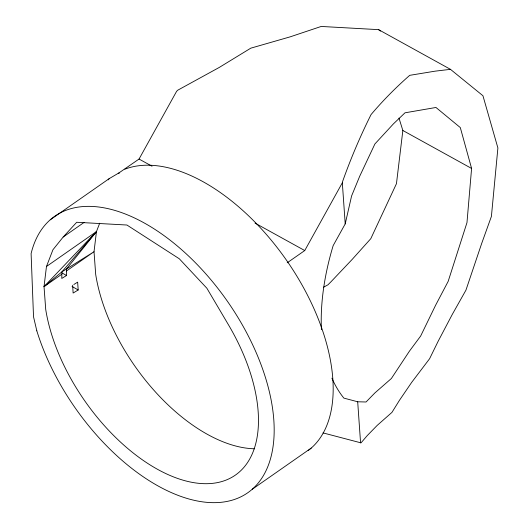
<?xml version="1.0" encoding="UTF-8"?>
<svg xmlns="http://www.w3.org/2000/svg" width="529" height="529" viewBox="0 0 529 529"><rect width="100%" height="100%" fill="white"/><g stroke="black" fill="none" stroke-linecap="round" stroke-linejoin="round"><path stroke-width="0.79" d="M254.542 448.777A147.049 81.043 55.1 0 1 95.703 274.472L94.023 251.725L96.457 231.59L61.919 271.84L61.767 278.439L66.502 275.523L66.581 268.884L96.457 231.59L99.69 223.212M321.434 329.693A207.216 116.949 -61.1 0 1 333.158 245.628L345.212 223.893L351.593 195.955L359.7 176.243L374.916 143.934L393.457 123.839L404.996 112.809L435.962 107.473L460.309 127.582L471.59 168.447L466.975 222.616L448.162 281.388L435.598 305.266L420.654 336.034L409.406 351.196L391.374 378.506L374.902 392.915L366.048 401.994L357.69 401.776L343.85 398.106A207.216 116.949 -61.1 0 1 331.908 378.175M398.978 118.086L402.847 130.484L396.459 183.675L370.803 238.665L352.307 259.27L330.956 281.812L327.934 284.833L323.603 287.187M61.728 274.28L44.033 286.639L46.466 266.504L52.933 249.754L63.176 237.025L76.692 222.279L126.92 225.023L179.305 258.78L206.885 288.252L228.468 324.819A147.049 81.043 55.1 0 1 200.114 483.453A147.049 81.043 55.1 0 1 45.712 309.386L44.033 286.639L96.457 231.59L46.466 266.504M287.227 262.774L304.75 250.554L342.329 182.803L342.673 181.302C350.773 158.515 360.256 136.211 371.06 114.575C382.93 100.543 395.904 87.444 409.717 75.33L435.155 71.157L450.463 69.339L482.944 95.736L497.895 147.968L491.408 216.394L481.641 243.571L465.95 290.137L452.229 314.517L438.124 341.317L429.601 358.722L411.602 382.474L399.461 400.301L391.949 412.382L377.184 425.409L367.271 435.572L361.016 442.872L323.027 432.901M50.262 219.799L109.232 178.61L118.946 172.91L139.048 159.05L176.626 91.299L177.724 90.214L219.251 67.441L250.792 48.165L290.302 36.805L321.209 26.45L378.592 29.65L450.463 69.339M108.214 179.88L109.232 178.61M118.251 173.552L118.946 172.91L119.051 173.479M44.033 286.639L61.919 271.84L94.023 251.725L66.456 270.98M63.176 237.025L84.118 222.398M252.273 489.259L311.244 448.076M73.835 284.503L77.651 282.142L78.18 289.991L73.121 293.053L72.658 285.243M402.847 130.484L471.59 168.447M139.048 159.05L152.015 166.212M255.038 223.099L304.75 250.554M61.675 272.733L66.502 275.523M72.056 286.46L78.18 289.991M378.592 29.65L380.463 31.079M342.329 182.803L345.212 223.893M357.69 401.776L360.573 442.866M124.864 169.194A168.606 92.925 55.1 0 1 291.935 268.309A168.606 92.925 55.1 0 1 308.169 450.569M36.818 330.837L33.525 316.805L31.105 253.603A168.606 92.925 55.1 0 1 214.668 284.318A168.606 92.925 55.1 0 1 230.67 500.593A168.606 92.925 55.1 0 1 36.818 330.837"/></g></svg>
